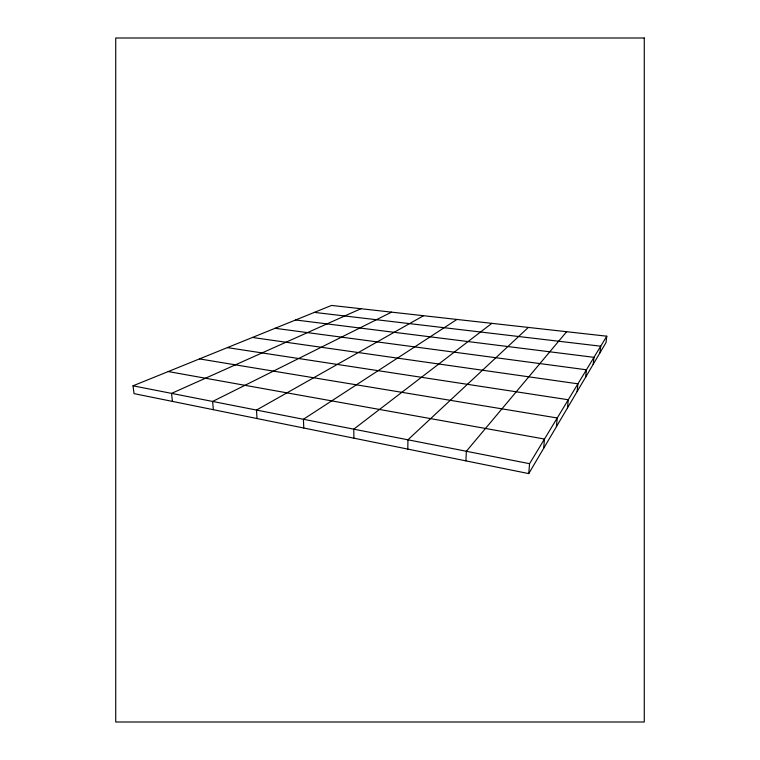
<?xml version="1.0" encoding="UTF-8"?>
<svg xmlns="http://www.w3.org/2000/svg" width="760" height="760" viewBox="0 0 760 760"><rect width="100%" height="100%" fill="white"/><g stroke="black" fill="none" stroke-linecap="round" stroke-linejoin="round"><path stroke-width="1.14" d="M407.797 449.094L407.94 439.802L528.361 327.427M465.909 460.864L466.365 451.269L566.637 331.712M528.751 473.603L529.558 463.685L606.774 336.195L331.541 305.434L133.019 385.814L134.026 393.623L528.751 473.603L606.043 342.532L606.774 336.195M543.656 448.315L544.483 439.042L168.236 371.555M556.415 426.673L557.241 417.971L199.481 358.91M567.464 407.94L568.281 399.75L227.382 347.615M577.125 391.571L577.923 383.819L252.444 337.459M585.637 377.131L586.425 369.787L275.082 328.291M593.199 364.306L593.968 357.333L295.64 319.969M599.963 352.849L600.714 346.199L314.383 312.388M491.834 323.351L353.77 429.162L353.903 438.168M456.921 319.447L303.42 419.273L303.772 428.013M423.538 315.713L256.481 410.058L257.032 418.541M391.562 312.141L212.619 401.451L213.351 409.697M360.924 308.721L171.551 393.385L172.434 401.403M133.019 385.814L529.558 463.685M644.271 38L115.729 38L115.729 722L644.271 722L644.271 38"/></g></svg>
